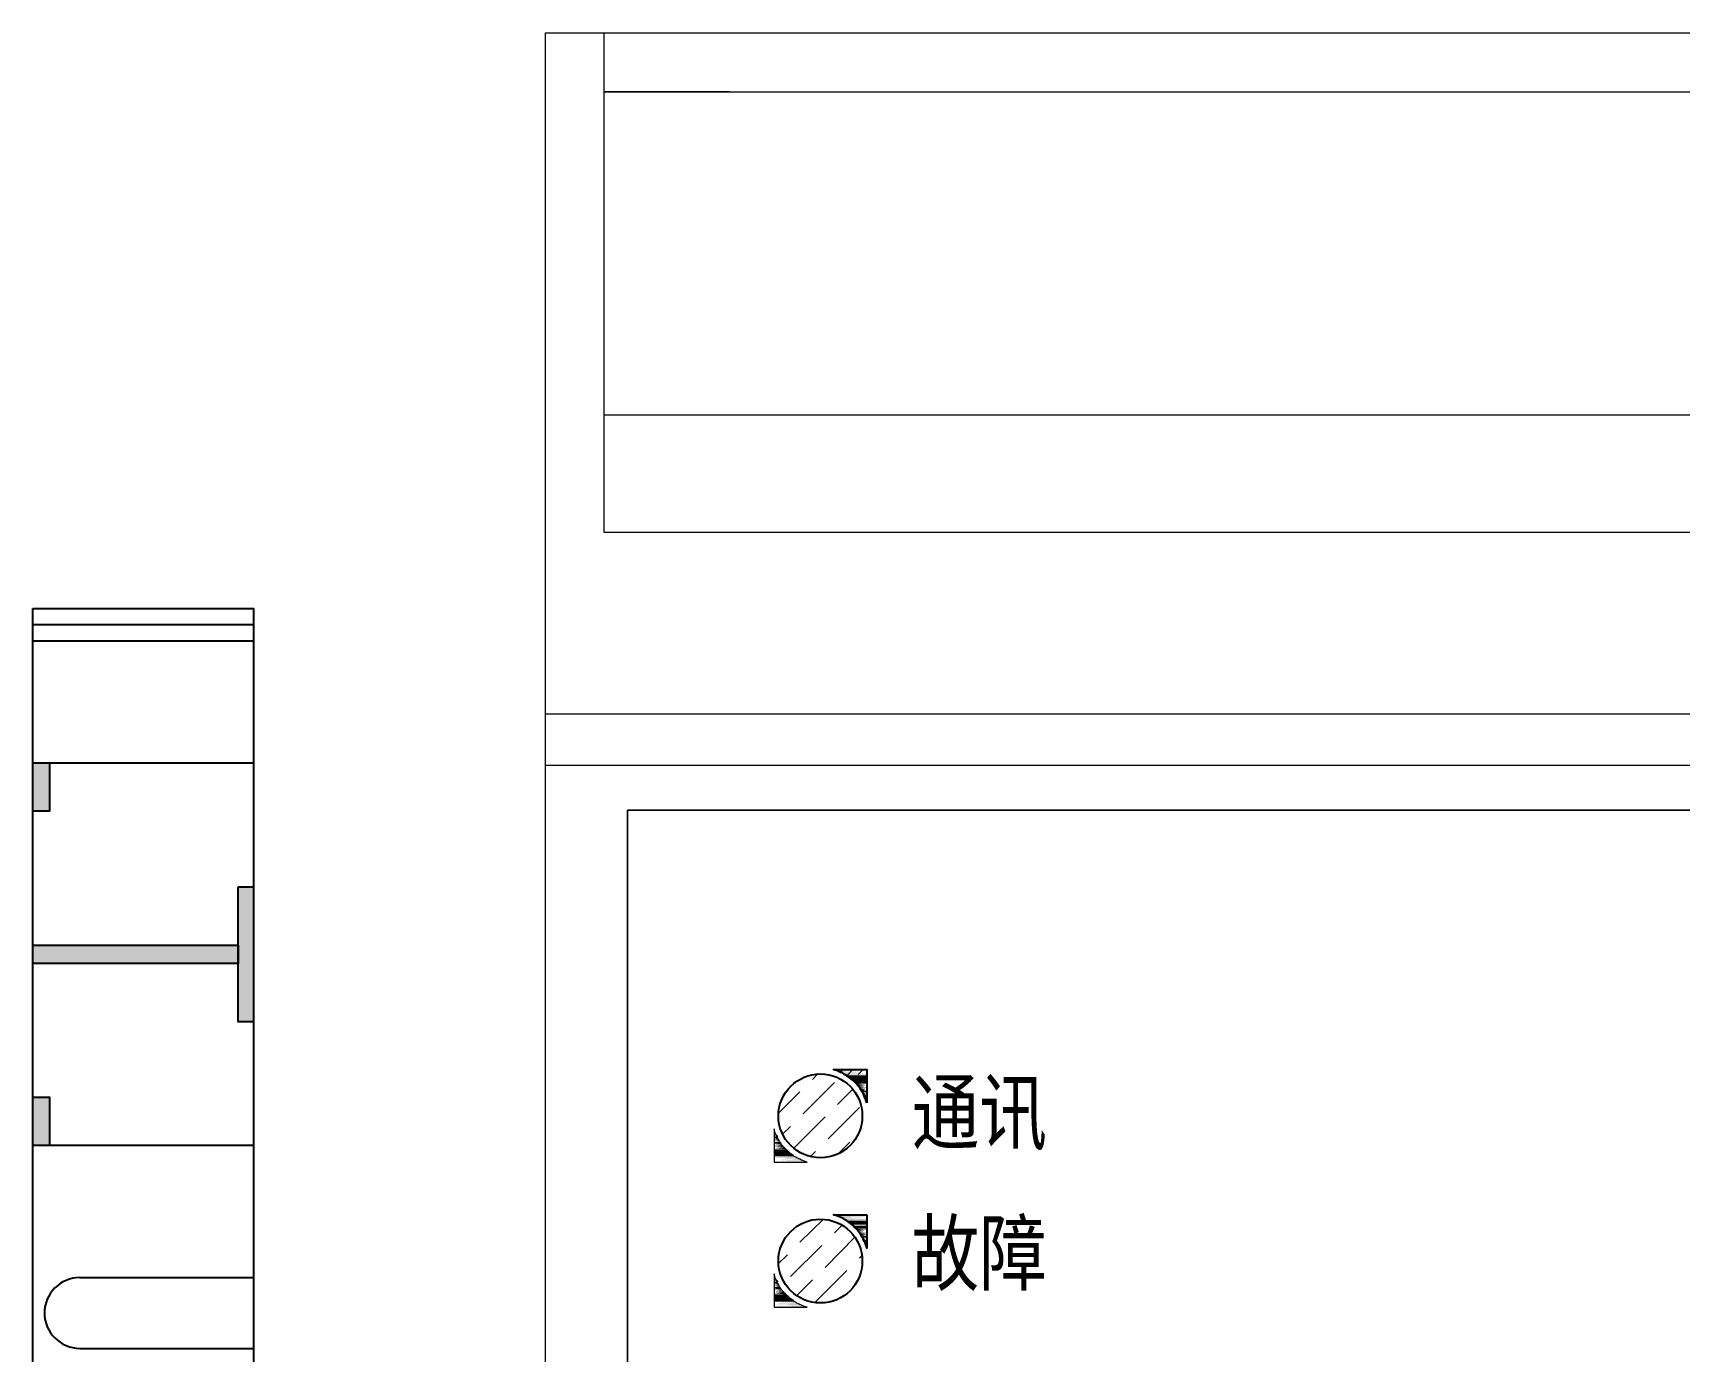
# Model space of a CAD drawing. Extents: x 416820 to 417520, y 334220 to 335520.
# Drawn here: x 417319.8 to 417379.6, y 334398.5 to 334446.4 of the extents above; entities that cross this region are included whole.
import ezdxf

# ---------------------------------------------------------------- set-up
doc = ezdxf.new("R2010")
doc.units = 0
doc.header["$MEASUREMENT"] = 0
doc.styles.add('-宋体', font='', dxfattribs={"width": 0.7})
doc.styles.get('-宋体').set_extended_font_data('NSimSun')

# ---------------------------------------------------------------- blocks, each defined once
blk = doc.blocks.new('Manufacturer光辉PartName电源监控Series宽度108ShellFrameLimitingCurrentRemarkPartTypeMinCurrent0MaxCurrent0PolesMinPower0MaxPower0LibType2DelFlgfalseUpdateDate')
at = {"lineweight": 0, "transparency": 33554687}
h = blk.add_hatch(color=0, dxfattribs=at)
h.dxf.hatch_style = 2
h.paths.add_polyline_path([(-43.554, 7.37), (-43.5, 7.352), (-42.346, 7.352)])
h = blk.add_hatch(color=0, dxfattribs=at)
h.dxf.hatch_style = 2
h.paths.add_polyline_path([(-43.5, 7.352), (-43.447, 7.334), (-42.346, 7.334)])
h = blk.add_hatch(color=0, dxfattribs=at)
h.dxf.hatch_style = 2
h.paths.add_polyline_path([(-43.447, 7.334), (-43.394, 7.317), (-42.346, 7.317)])
h = blk.add_hatch(color=0, dxfattribs=at)
h.dxf.hatch_style = 2
h.paths.add_polyline_path([(-43.394, 7.317), (-43.34, 7.29), (-42.346, 7.29)])
h = blk.add_hatch(color=0, dxfattribs=at)
h.dxf.hatch_style = 2
h.paths.add_polyline_path([(-43.34, 7.29), (-43.286, 7.263), (-42.346, 7.263)])
h = blk.add_hatch(color=0, dxfattribs=at)
h.dxf.hatch_style = 2
h.paths.add_polyline_path([(-43.286, 7.263), (-43.232, 7.244), (-42.346, 7.244)])
h = blk.add_hatch(color=0, dxfattribs=at)
h.dxf.hatch_style = 2
h.paths.add_polyline_path([(-43.232, 7.244), (-43.179, 7.218), (-42.346, 7.218)])
h = blk.add_hatch(color=0, dxfattribs=at)
h.dxf.hatch_style = 2
h.paths.add_polyline_path([(-43.179, 7.218), (-43.134, 7.182), (-42.346, 7.182)])
h = blk.add_hatch(color=0, dxfattribs=at)
h.dxf.hatch_style = 2
h.paths.add_polyline_path([(-43.179, 7.218), (-42.346, 7.218), (-42.346, 7.182)])
h = blk.add_hatch(color=0, dxfattribs=at)
h.dxf.hatch_style = 2
h.paths.add_polyline_path([(-43.134, 7.182), (-43.08, 7.156), (-42.346, 7.156)])
h = blk.add_hatch(color=0, dxfattribs=at)
h.dxf.hatch_style = 2
h.paths.add_polyline_path([(-43.08, 7.156), (-43.036, 7.119), (-42.346, 7.119)])
h = blk.add_hatch(color=0, dxfattribs=at)
h.dxf.hatch_style = 2
h.paths.add_polyline_path([(-43.08, 7.156), (-42.346, 7.156), (-42.346, 7.119)])
h = blk.add_hatch(color=0, dxfattribs=at)
h.dxf.hatch_style = 2
h.paths.add_polyline_path([(-43.036, 7.119), (-42.982, 7.084), (-42.346, 7.084)])
h = blk.add_hatch(color=0, dxfattribs=at)
h.dxf.hatch_style = 2
h.paths.add_polyline_path([(-43.036, 7.119), (-42.346, 7.119), (-42.346, 7.084)])
h = blk.add_hatch(color=0, dxfattribs=at)
h.dxf.hatch_style = 2
h.paths.add_polyline_path([(-42.982, 7.084), (-42.937, 7.048), (-42.346, 7.048)])
h = blk.add_hatch(color=0, dxfattribs=at)
h.dxf.hatch_style = 2
h.paths.add_polyline_path([(-42.982, 7.084), (-42.346, 7.084), (-42.346, 7.048)])
h = blk.add_hatch(color=0, dxfattribs=at)
h.dxf.hatch_style = 2
h.paths.add_polyline_path([(-42.937, 7.048), (-42.892, 7.013), (-42.346, 7.013)])
h = blk.add_hatch(color=0, dxfattribs=at)
h.dxf.hatch_style = 2
h.paths.add_polyline_path([(-42.937, 7.048), (-42.346, 7.048), (-42.346, 7.013)])
h = blk.add_hatch(color=0, dxfattribs=at)
h.dxf.hatch_style = 2
h.paths.add_polyline_path([(-42.892, 7.013), (-42.847, 6.977), (-42.346, 6.977)])
h = blk.add_hatch(color=0, dxfattribs=at)
h.dxf.hatch_style = 2
h.paths.add_polyline_path([(-42.892, 7.013), (-42.346, 7.013), (-42.346, 6.977)])
h = blk.add_hatch(color=0, dxfattribs=at)
h.dxf.hatch_style = 2
h.paths.add_polyline_path([(-42.847, 6.977), (-42.811, 6.941), (-42.346, 6.941)])
h = blk.add_hatch(color=0, dxfattribs=at)
h.dxf.hatch_style = 2
h.paths.add_polyline_path([(-42.847, 6.977), (-42.346, 6.977), (-42.346, 6.941)])
h = blk.add_hatch(color=0, dxfattribs=at)
h.dxf.hatch_style = 2
h.paths.add_polyline_path([(-42.811, 6.941), (-42.767, 6.896), (-42.346, 6.896)])
h = blk.add_hatch(color=0, dxfattribs=at)
h.dxf.hatch_style = 2
h.paths.add_polyline_path([(-42.811, 6.941), (-42.346, 6.941), (-42.346, 6.896)])
h = blk.add_hatch(color=0, dxfattribs=at)
h.dxf.hatch_style = 2
h.paths.add_polyline_path([(-42.767, 6.896), (-42.731, 6.861), (-42.346, 6.861)])
h = blk.add_hatch(color=0, dxfattribs=at)
h.dxf.hatch_style = 2
h.paths.add_polyline_path([(-42.767, 6.896), (-42.346, 6.896), (-42.346, 6.861)])
h = blk.add_hatch(color=0, dxfattribs=at)
h.dxf.hatch_style = 2
h.paths.add_polyline_path([(-42.731, 6.861), (-42.695, 6.816), (-42.346, 6.816)])
h = blk.add_hatch(color=0, dxfattribs=at)
h.dxf.hatch_style = 2
h.paths.add_polyline_path([(-42.695, 6.816), (-42.659, 6.771), (-42.346, 6.771)])
h = blk.add_hatch(color=0, dxfattribs=at)
h.dxf.hatch_style = 2
h.paths.add_polyline_path([(-42.659, 6.771), (-42.624, 6.727), (-42.346, 6.727)])
h = blk.add_hatch(color=0, dxfattribs=at)
h.dxf.hatch_style = 2
h.paths.add_polyline_path([(-42.624, 6.727), (-42.588, 6.683), (-42.346, 6.683)])
h = blk.add_hatch(color=0, dxfattribs=at)
h.dxf.hatch_style = 2
h.paths.add_polyline_path([(-42.588, 6.683), (-42.561, 6.637), (-42.346, 6.637)])
h = blk.add_hatch(color=0, dxfattribs=at)
h.dxf.hatch_style = 2
h.paths.add_polyline_path([(-42.561, 6.637), (-42.534, 6.593), (-42.346, 6.593)])
h = blk.add_hatch(color=0, dxfattribs=at)
h.dxf.hatch_style = 2
h.paths.add_polyline_path([(-42.534, 6.593), (-42.507, 6.539), (-42.346, 6.539)])
h = blk.add_hatch(color=0, dxfattribs=at)
h.dxf.hatch_style = 2
h.paths.add_polyline_path([(-42.534, 6.593), (-42.346, 6.593), (-42.346, 6.539)])
h = blk.add_hatch(color=0, dxfattribs=at)
h.dxf.hatch_style = 2
h.paths.add_polyline_path([(-42.507, 6.539), (-42.481, 6.495), (-42.346, 6.495)])
h = blk.add_hatch(color=0, dxfattribs=at)
h.dxf.hatch_style = 2
h.paths.add_polyline_path([(-42.481, 6.495), (-42.454, 6.45), (-42.346, 6.45)])
h = blk.add_hatch(color=0, dxfattribs=at)
h.dxf.hatch_style = 2
h.paths.add_polyline_path([(-42.454, 6.45), (-42.435, 6.396), (-42.346, 6.396)])
h = blk.add_hatch(color=0, dxfattribs=at)
h.dxf.hatch_style = 2
h.paths.add_polyline_path([(-42.454, 6.45), (-42.346, 6.45), (-42.346, 6.396)])
h = blk.add_hatch(color=0, dxfattribs=at)
h.dxf.hatch_style = 2
h.paths.add_polyline_path([(-42.435, 6.396), (-42.408, 6.352), (-42.346, 6.352)])
h = blk.add_hatch(color=0, dxfattribs=at)
h.dxf.hatch_style = 2
h.paths.add_polyline_path([(-45.711, 5.075), (-45.711, 5.021), (-45.64, 5.021)])
h = blk.add_hatch(color=0, dxfattribs=at)
h.dxf.hatch_style = 2
h.paths.add_polyline_path([(-45.711, 4.931), (-45.711, 4.878), (-45.578, 4.878)])
h = blk.add_hatch(color=0, dxfattribs=at)
h.dxf.hatch_style = 2
h.paths.add_polyline_path([(-45.711, 4.931), (-45.605, 4.931), (-45.578, 4.878)])
h = blk.add_hatch(color=0, dxfattribs=at)
h.dxf.hatch_style = 2
h.paths.add_polyline_path([(-45.711, 4.878), (-45.578, 4.878), (-45.551, 4.833)])
h = blk.add_hatch(color=0, dxfattribs=at)
h.dxf.hatch_style = 2
h.paths.add_polyline_path([(-45.711, 4.833), (-45.551, 4.833), (-45.524, 4.788)])
h = blk.add_hatch(color=0, dxfattribs=at)
h.dxf.hatch_style = 2
h.paths.add_polyline_path([(-45.711, 4.788), (-45.524, 4.788), (-45.497, 4.744)])
h = blk.add_hatch(color=0, dxfattribs=at)
h.dxf.hatch_style = 2
h.paths.add_polyline_path([(-45.711, 4.744), (-45.711, 4.69), (-45.461, 4.69)])
h = blk.add_hatch(color=0, dxfattribs=at)
h.dxf.hatch_style = 2
h.paths.add_polyline_path([(-45.711, 4.744), (-45.497, 4.744), (-45.461, 4.69)])
h = blk.add_hatch(color=0, dxfattribs=at)
h.dxf.hatch_style = 2
h.paths.add_polyline_path([(-45.711, 4.69), (-45.461, 4.69), (-45.434, 4.646)])
h = blk.add_hatch(color=0, dxfattribs=at)
h.dxf.hatch_style = 2
h.paths.add_polyline_path([(-45.711, 4.646), (-45.434, 4.646), (-45.399, 4.601)])
h = blk.add_hatch(color=0, dxfattribs=at)
h.dxf.hatch_style = 2
h.paths.add_polyline_path([(-45.711, 4.601), (-45.399, 4.601), (-45.362, 4.565)])
h = blk.add_hatch(color=0, dxfattribs=at)
h.dxf.hatch_style = 2
h.paths.add_polyline_path([(-45.711, 4.565), (-45.362, 4.565), (-45.326, 4.521)])
h = blk.add_hatch(color=0, dxfattribs=at)
h.dxf.hatch_style = 2
h.paths.add_polyline_path([(-45.711, 4.521), (-45.326, 4.521), (-45.291, 4.476)])
h = blk.add_hatch(color=0, dxfattribs=at)
h.dxf.hatch_style = 2
h.paths.add_polyline_path([(-45.711, 4.476), (-45.711, 4.44), (-45.247, 4.44)])
h = blk.add_hatch(color=0, dxfattribs=at)
h.dxf.hatch_style = 2
h.paths.add_polyline_path([(-45.711, 4.476), (-45.291, 4.476), (-45.247, 4.44)])
h = blk.add_hatch(color=0, dxfattribs=at)
h.dxf.hatch_style = 2
h.paths.add_polyline_path([(-45.711, 4.44), (-45.711, 4.396), (-45.201, 4.396)])
h = blk.add_hatch(color=0, dxfattribs=at)
h.dxf.hatch_style = 2
h.paths.add_polyline_path([(-45.711, 4.44), (-45.247, 4.44), (-45.201, 4.396)])
h = blk.add_hatch(color=0, dxfattribs=at)
h.dxf.hatch_style = 2
h.paths.add_polyline_path([(-45.711, 4.396), (-45.711, 4.36), (-45.166, 4.36)])
h = blk.add_hatch(color=0, dxfattribs=at)
h.dxf.hatch_style = 2
h.paths.add_polyline_path([(-45.711, 4.396), (-45.201, 4.396), (-45.166, 4.36)])
h = blk.add_hatch(color=0, dxfattribs=at)
h.dxf.hatch_style = 2
h.paths.add_polyline_path([(-45.711, 4.36), (-45.711, 4.324), (-45.121, 4.324)])
h = blk.add_hatch(color=0, dxfattribs=at)
h.dxf.hatch_style = 2
h.paths.add_polyline_path([(-45.711, 4.36), (-45.166, 4.36), (-45.121, 4.324)])
h = blk.add_hatch(color=0, dxfattribs=at)
h.dxf.hatch_style = 2
h.paths.add_polyline_path([(-45.711, 4.324), (-45.711, 4.289), (-45.067, 4.289)])
h = blk.add_hatch(color=0, dxfattribs=at)
h.dxf.hatch_style = 2
h.paths.add_polyline_path([(-45.711, 4.324), (-45.121, 4.324), (-45.067, 4.289)])
h = blk.add_hatch(color=0, dxfattribs=at)
h.dxf.hatch_style = 2
h.paths.add_polyline_path([(-45.711, 4.289), (-45.711, 4.252), (-45.022, 4.252)])
h = blk.add_hatch(color=0, dxfattribs=at)
h.dxf.hatch_style = 2
h.paths.add_polyline_path([(-45.711, 4.289), (-45.067, 4.289), (-45.022, 4.252)])
h = blk.add_hatch(color=0, dxfattribs=at)
h.dxf.hatch_style = 2
h.paths.add_polyline_path([(-45.711, 4.252), (-45.711, 4.217), (-44.977, 4.217)])
h = blk.add_hatch(color=0, dxfattribs=at)
h.dxf.hatch_style = 2
h.paths.add_polyline_path([(-45.711, 4.252), (-45.022, 4.252), (-44.977, 4.217)])
h = blk.add_hatch(color=0, dxfattribs=at)
h.dxf.hatch_style = 2
h.paths.add_polyline_path([(-45.711, 4.217), (-44.977, 4.217), (-44.924, 4.19)])
h = blk.add_hatch(color=0, dxfattribs=at)
h.dxf.hatch_style = 2
h.paths.add_polyline_path([(-45.711, 4.19), (-44.924, 4.19), (-44.879, 4.164)])
h = blk.add_hatch(color=0, dxfattribs=at)
h.dxf.hatch_style = 2
h.paths.add_polyline_path([(-45.711, 4.164), (-44.879, 4.164), (-44.825, 4.137)])
h = blk.add_hatch(color=0, dxfattribs=at)
h.dxf.hatch_style = 2
h.paths.add_polyline_path([(-45.711, 4.137), (-44.825, 4.137), (-44.771, 4.11)])
h = blk.add_hatch(color=0, dxfattribs=at)
h.dxf.hatch_style = 2
h.paths.add_polyline_path([(-45.711, 4.11), (-44.771, 4.11), (-44.718, 4.083)])
h = blk.add_hatch(color=0, dxfattribs=at)
h.dxf.hatch_style = 2
h.paths.add_polyline_path([(-45.711, 4.083), (-44.718, 4.083), (-44.665, 4.066)])
h = blk.add_hatch(color=0, dxfattribs=at)
h.dxf.hatch_style = 2
h.paths.add_polyline_path([(-45.711, 4.066), (-44.665, 4.066), (-44.611, 4.039)])
h = blk.add_hatch(color=0, dxfattribs=at)
h.dxf.hatch_style = 2
h.paths.add_polyline_path([(-45.711, 4.039), (-44.611, 4.039), (-44.557, 4.02)])
h = blk.add_hatch(color=0, dxfattribs=at)
h.dxf.hatch_style = 2
h.paths.add_polyline_path([(-45.711, 4.02), (-44.557, 4.02), (-44.503, 4.003)])
h = blk.add_hatch(color=0, dxfattribs=at)
h.dxf.hatch_style = 2
h.paths.add_polyline_path([(-43.554, 2.1), (-43.5, 2.083), (-42.346, 2.083)])
h = blk.add_hatch(color=0, dxfattribs=at)
h.dxf.hatch_style = 2
h.paths.add_polyline_path([(-43.5, 2.083), (-43.447, 2.064), (-42.346, 2.064)])
h = blk.add_hatch(color=0, dxfattribs=at)
h.dxf.hatch_style = 2
h.paths.add_polyline_path([(-43.447, 2.064), (-43.394, 2.046), (-42.346, 2.046)])
h = blk.add_hatch(color=0, dxfattribs=at)
h.dxf.hatch_style = 2
h.paths.add_polyline_path([(-43.394, 2.046), (-43.34, 2.02), (-42.346, 2.02)])
h = blk.add_hatch(color=0, dxfattribs=at)
h.dxf.hatch_style = 2
h.paths.add_polyline_path([(-43.34, 2.02), (-43.286, 1.993), (-42.346, 1.993)])
h = blk.add_hatch(color=0, dxfattribs=at)
h.dxf.hatch_style = 2
h.paths.add_polyline_path([(-43.286, 1.993), (-43.232, 1.975), (-42.346, 1.975)])
h = blk.add_hatch(color=0, dxfattribs=at)
h.dxf.hatch_style = 2
h.paths.add_polyline_path([(-43.232, 1.975), (-43.179, 1.948), (-42.346, 1.948)])
h = blk.add_hatch(color=0, dxfattribs=at)
h.dxf.hatch_style = 2
h.paths.add_polyline_path([(-43.179, 1.948), (-43.134, 1.912), (-42.346, 1.912)])
h = blk.add_hatch(color=0, dxfattribs=at)
h.dxf.hatch_style = 2
h.paths.add_polyline_path([(-43.179, 1.948), (-42.346, 1.948), (-42.346, 1.912)])
h = blk.add_hatch(color=0, dxfattribs=at)
h.dxf.hatch_style = 2
h.paths.add_polyline_path([(-43.134, 1.912), (-43.08, 1.885), (-42.346, 1.885)])
h = blk.add_hatch(color=0, dxfattribs=at)
h.dxf.hatch_style = 2
h.paths.add_polyline_path([(-43.08, 1.885), (-43.036, 1.85), (-42.346, 1.85)])
h = blk.add_hatch(color=0, dxfattribs=at)
h.dxf.hatch_style = 2
h.paths.add_polyline_path([(-43.08, 1.885), (-42.346, 1.885), (-42.346, 1.85)])
h = blk.add_hatch(color=0, dxfattribs=at)
h.dxf.hatch_style = 2
h.paths.add_polyline_path([(-43.036, 1.85), (-42.982, 1.814), (-42.346, 1.814)])
h = blk.add_hatch(color=0, dxfattribs=at)
h.dxf.hatch_style = 2
h.paths.add_polyline_path([(-43.036, 1.85), (-42.346, 1.85), (-42.346, 1.814)])
h = blk.add_hatch(color=0, dxfattribs=at)
h.dxf.hatch_style = 2
h.paths.add_polyline_path([(-42.982, 1.814), (-42.937, 1.779), (-42.346, 1.779)])
h = blk.add_hatch(color=0, dxfattribs=at)
h.dxf.hatch_style = 2
h.paths.add_polyline_path([(-42.982, 1.814), (-42.346, 1.814), (-42.346, 1.779)])
h = blk.add_hatch(color=0, dxfattribs=at)
h.dxf.hatch_style = 2
h.paths.add_polyline_path([(-42.937, 1.779), (-42.892, 1.743), (-42.346, 1.743)])
h = blk.add_hatch(color=0, dxfattribs=at)
h.dxf.hatch_style = 2
h.paths.add_polyline_path([(-42.937, 1.779), (-42.346, 1.779), (-42.346, 1.743)])
h = blk.add_hatch(color=0, dxfattribs=at)
h.dxf.hatch_style = 2
h.paths.add_polyline_path([(-42.847, 1.707), (-42.811, 1.672), (-42.346, 1.672)])
h = blk.add_hatch(color=0, dxfattribs=at)
h.dxf.hatch_style = 2
h.paths.add_polyline_path([(-42.847, 1.707), (-42.346, 1.707), (-42.346, 1.672)])
h = blk.add_hatch(color=0, dxfattribs=at)
h.dxf.hatch_style = 2
h.paths.add_polyline_path([(-42.811, 1.672), (-42.767, 1.627), (-42.346, 1.627)])
h = blk.add_hatch(color=0, dxfattribs=at)
h.dxf.hatch_style = 2
h.paths.add_polyline_path([(-42.811, 1.672), (-42.346, 1.672), (-42.346, 1.627)])
h = blk.add_hatch(color=0, dxfattribs=at)
h.dxf.hatch_style = 2
h.paths.add_polyline_path([(-42.767, 1.627), (-42.731, 1.591), (-42.346, 1.591)])
h = blk.add_hatch(color=0, dxfattribs=at)
h.dxf.hatch_style = 2
h.paths.add_polyline_path([(-42.767, 1.627), (-42.346, 1.627), (-42.346, 1.591)])
h = blk.add_hatch(color=0, dxfattribs=at)
h.dxf.hatch_style = 2
h.paths.add_polyline_path([(-42.731, 1.591), (-42.695, 1.547), (-42.346, 1.547)])
h = blk.add_hatch(color=0, dxfattribs=at)
h.dxf.hatch_style = 2
h.paths.add_polyline_path([(-42.695, 1.547), (-42.659, 1.502), (-42.346, 1.502)])
h = blk.add_hatch(color=0, dxfattribs=at)
h.dxf.hatch_style = 2
h.paths.add_polyline_path([(-42.659, 1.502), (-42.624, 1.457), (-42.346, 1.457)])
h = blk.add_hatch(color=0, dxfattribs=at)
h.dxf.hatch_style = 2
h.paths.add_polyline_path([(-42.624, 1.457), (-42.588, 1.412), (-42.346, 1.412)])
h = blk.add_hatch(color=0, dxfattribs=at)
h.dxf.hatch_style = 2
h.paths.add_polyline_path([(-42.588, 1.412), (-42.561, 1.368), (-42.346, 1.368)])
h = blk.add_hatch(color=0, dxfattribs=at)
h.dxf.hatch_style = 2
h.paths.add_polyline_path([(-42.561, 1.368), (-42.534, 1.323), (-42.346, 1.323)])
h = blk.add_hatch(color=0, dxfattribs=at)
h.dxf.hatch_style = 2
h.paths.add_polyline_path([(-42.534, 1.323), (-42.507, 1.27), (-42.346, 1.27)])
h = blk.add_hatch(color=0, dxfattribs=at)
h.dxf.hatch_style = 2
h.paths.add_polyline_path([(-42.534, 1.323), (-42.346, 1.323), (-42.346, 1.27)])
h = blk.add_hatch(color=0, dxfattribs=at)
h.dxf.hatch_style = 2
h.paths.add_polyline_path([(-42.507, 1.27), (-42.481, 1.224), (-42.346, 1.224)])
h = blk.add_hatch(color=0, dxfattribs=at)
h.dxf.hatch_style = 2
h.paths.add_polyline_path([(-42.481, 1.224), (-42.454, 1.18), (-42.346, 1.18)])
h = blk.add_hatch(color=0, dxfattribs=at)
h.dxf.hatch_style = 2
h.paths.add_polyline_path([(-42.454, 1.18), (-42.435, 1.126), (-42.346, 1.126)])
h = blk.add_hatch(color=0, dxfattribs=at)
h.dxf.hatch_style = 2
h.paths.add_polyline_path([(-42.454, 1.18), (-42.346, 1.18), (-42.346, 1.126)])
h = blk.add_hatch(color=0, dxfattribs=at)
h.dxf.hatch_style = 2
h.paths.add_polyline_path([(-42.435, 1.126), (-42.408, 1.082), (-42.346, 1.082)])
h = blk.add_hatch(color=0, dxfattribs=at)
h.dxf.hatch_style = 2
h.paths.add_polyline_path([(-45.711, -0.196), (-45.711, -0.249), (-45.64, -0.249)])
h = blk.add_hatch(color=0, dxfattribs=at)
h.dxf.hatch_style = 2
h.paths.add_polyline_path([(-45.711, -0.338), (-45.711, -0.392), (-45.578, -0.392)])
h = blk.add_hatch(color=0, dxfattribs=at)
h.dxf.hatch_style = 2
h.paths.add_polyline_path([(-45.711, -0.338), (-45.605, -0.338), (-45.578, -0.392)])
h = blk.add_hatch(color=0, dxfattribs=at)
h.dxf.hatch_style = 2
h.paths.add_polyline_path([(-45.711, -0.392), (-45.578, -0.392), (-45.551, -0.436)])
h = blk.add_hatch(color=0, dxfattribs=at)
h.dxf.hatch_style = 2
h.paths.add_polyline_path([(-45.711, -0.436), (-45.551, -0.436), (-45.524, -0.481)])
h = blk.add_hatch(color=0, dxfattribs=at)
h.dxf.hatch_style = 2
h.paths.add_polyline_path([(-45.711, -0.481), (-45.524, -0.481), (-45.497, -0.526)])
h = blk.add_hatch(color=0, dxfattribs=at)
h.dxf.hatch_style = 2
h.paths.add_polyline_path([(-45.711, -0.526), (-45.711, -0.58), (-45.461, -0.58)])
h = blk.add_hatch(color=0, dxfattribs=at)
h.dxf.hatch_style = 2
h.paths.add_polyline_path([(-45.711, -0.526), (-45.497, -0.526), (-45.461, -0.58)])
h = blk.add_hatch(color=0, dxfattribs=at)
h.dxf.hatch_style = 2
h.paths.add_polyline_path([(-45.711, -0.58), (-45.461, -0.58), (-45.434, -0.624)])
h = blk.add_hatch(color=0, dxfattribs=at)
h.dxf.hatch_style = 2
h.paths.add_polyline_path([(-45.711, -0.624), (-45.434, -0.624), (-45.399, -0.669)])
h = blk.add_hatch(color=0, dxfattribs=at)
h.dxf.hatch_style = 2
h.paths.add_polyline_path([(-45.711, -0.669), (-45.399, -0.669), (-45.362, -0.705)])
h = blk.add_hatch(color=0, dxfattribs=at)
h.dxf.hatch_style = 2
h.paths.add_polyline_path([(-45.711, -0.705), (-45.362, -0.705), (-45.326, -0.749)])
h = blk.add_hatch(color=0, dxfattribs=at)
h.dxf.hatch_style = 2
h.paths.add_polyline_path([(-45.711, -0.749), (-45.326, -0.749), (-45.291, -0.794)])
h = blk.add_hatch(color=0, dxfattribs=at)
h.dxf.hatch_style = 2
h.paths.add_polyline_path([(-45.711, -0.794), (-45.711, -0.83), (-45.247, -0.83)])
h = blk.add_hatch(color=0, dxfattribs=at)
h.dxf.hatch_style = 2
h.paths.add_polyline_path([(-45.711, -0.794), (-45.291, -0.794), (-45.247, -0.83)])
h = blk.add_hatch(color=0, dxfattribs=at)
h.dxf.hatch_style = 2
h.paths.add_polyline_path([(-45.711, -0.83), (-45.711, -0.874), (-45.201, -0.874)])
h = blk.add_hatch(color=0, dxfattribs=at)
h.dxf.hatch_style = 2
h.paths.add_polyline_path([(-45.711, -0.83), (-45.247, -0.83), (-45.201, -0.874)])
h = blk.add_hatch(color=0, dxfattribs=at)
h.dxf.hatch_style = 2
h.paths.add_polyline_path([(-45.711, -0.874), (-45.711, -0.91), (-45.166, -0.91)])
h = blk.add_hatch(color=0, dxfattribs=at)
h.dxf.hatch_style = 2
h.paths.add_polyline_path([(-45.711, -0.874), (-45.201, -0.874), (-45.166, -0.91)])
h = blk.add_hatch(color=0, dxfattribs=at)
h.dxf.hatch_style = 2
h.paths.add_polyline_path([(-45.711, -0.91), (-45.711, -0.946), (-45.121, -0.946)])
h = blk.add_hatch(color=0, dxfattribs=at)
h.dxf.hatch_style = 2
h.paths.add_polyline_path([(-45.711, -0.91), (-45.166, -0.91), (-45.121, -0.946)])
h = blk.add_hatch(color=0, dxfattribs=at)
h.dxf.hatch_style = 2
h.paths.add_polyline_path([(-45.711, -0.946), (-45.711, -0.982), (-45.067, -0.982)])
h = blk.add_hatch(color=0, dxfattribs=at)
h.dxf.hatch_style = 2
h.paths.add_polyline_path([(-45.711, -0.946), (-45.121, -0.946), (-45.067, -0.982)])
h = blk.add_hatch(color=0, dxfattribs=at)
h.dxf.hatch_style = 2
h.paths.add_polyline_path([(-45.711, -0.982), (-45.711, -1.017), (-45.022, -1.017)])
h = blk.add_hatch(color=0, dxfattribs=at)
h.dxf.hatch_style = 2
h.paths.add_polyline_path([(-45.711, -0.982), (-45.067, -0.982), (-45.022, -1.017)])
h = blk.add_hatch(color=0, dxfattribs=at)
h.dxf.hatch_style = 2
h.paths.add_polyline_path([(-45.711, -1.017), (-45.711, -1.053), (-44.977, -1.053)])
h = blk.add_hatch(color=0, dxfattribs=at)
h.dxf.hatch_style = 2
h.paths.add_polyline_path([(-45.711, -1.017), (-45.022, -1.017), (-44.977, -1.053)])
h = blk.add_hatch(color=0, dxfattribs=at)
h.dxf.hatch_style = 2
h.paths.add_polyline_path([(-45.711, -1.053), (-44.977, -1.053), (-44.924, -1.08)])
h = blk.add_hatch(color=0, dxfattribs=at)
h.dxf.hatch_style = 2
h.paths.add_polyline_path([(-45.711, -1.08), (-44.924, -1.08), (-44.879, -1.107)])
h = blk.add_hatch(color=0, dxfattribs=at)
h.dxf.hatch_style = 2
h.paths.add_polyline_path([(-45.711, -1.107), (-44.879, -1.107), (-44.825, -1.133)])
h = blk.add_hatch(color=0, dxfattribs=at)
h.dxf.hatch_style = 2
h.paths.add_polyline_path([(-45.711, -1.133), (-44.825, -1.133), (-44.771, -1.16)])
h = blk.add_hatch(color=0, dxfattribs=at)
h.dxf.hatch_style = 2
h.paths.add_polyline_path([(-45.711, -1.16), (-44.771, -1.16), (-44.718, -1.187)])
h = blk.add_hatch(color=0, dxfattribs=at)
h.dxf.hatch_style = 2
h.paths.add_polyline_path([(-45.711, -1.187), (-44.718, -1.187), (-44.665, -1.205)])
h = blk.add_hatch(color=0, dxfattribs=at)
h.dxf.hatch_style = 2
h.paths.add_polyline_path([(-45.711, -1.205), (-44.665, -1.205), (-44.611, -1.232)])
h = blk.add_hatch(color=0, dxfattribs=at)
h.dxf.hatch_style = 2
h.paths.add_polyline_path([(-45.711, -1.232), (-44.611, -1.232), (-44.557, -1.249)])
h = blk.add_hatch(color=0, dxfattribs=at)
h.dxf.hatch_style = 2
h.paths.add_polyline_path([(-45.711, -1.249), (-44.557, -1.249), (-44.503, -1.258)])
at = {"color": 0, "lineweight": 0, "transparency": 33554687}
blk.add_line((-54, 20.276), (54, 20.276), dxfattribs=at)
for points in [[(-54, 45), (54, 45), (54, -45), (-54, -45)], [(-51.87, 45), (51.924, 45), (51.924, 26.859), (-51.87, 26.859)], [(-51.87, 42.856), (51.924, 42.856), (51.924, 31.119), (-51.87, 31.119)], [(-54, 18.419), (54, 18.419), (54, -25.526), (-54, -25.526)], [(-51.028, 16.784), (50.68, 16.784), (50.68, -22.025), (-51.028, -22.025)]]:
    blk.add_lwpolyline(points, close=True, dxfattribs=at)
for points in [[(-51.87, 29.092), (-51.87, 45)], [(-47.323, 42.856), (-51.87, 42.856)], [(50.68, 16.784), (-51.028, 16.784)], [(34.021, 16.784), (-51.028, 16.784)], [(-51.028, 16.784), (-51.028, -22.025)], [(-44.315, 7.013), (-44.128, 7.2)], [(-43.554, 7.37), (-43.5, 7.352), (-43.447, 7.334), (-43.394, 7.317), (-43.34, 7.29), (-43.286, 7.263), (-43.232, 7.244), (-43.179, 7.218), (-43.134, 7.182), (-43.08, 7.156), (-43.036, 7.119), (-42.982, 7.084), (-42.937, 7.048), (-42.892, 7.013), (-42.847, 6.977), (-42.811, 6.941), (-42.767, 6.896), (-42.731, 6.861), (-42.695, 6.816), (-42.659, 6.771), (-42.624, 6.727), (-42.588, 6.683), (-42.561, 6.637), (-42.534, 6.593), (-42.507, 6.539), (-42.481, 6.495), (-42.454, 6.45), (-42.435, 6.396), (-42.408, 6.352), (-42.391, 6.307), (-42.373, 6.253), (-42.355, 6.209), (-42.346, 6.155)], [(-42.346, 7.37), (-43.554, 7.37)], [(-43.304, 7.271), (-43.215, 7.37)], [(-43.071, 7.146), (-42.847, 7.37)], [(-42.659, 7.192), (-42.481, 7.37)], [(-42.346, 6.155), (-42.346, 7.37)], [(-44.656, 5.762), (-43.519, 6.896)], [(-43.402, 6.101), (-42.857, 6.656)], [(-42.686, 6.798), (-42.346, 7.138)], [(-42.534, 6.593), (-42.481, 6.646)], [(-45.551, 5.789), (-44.771, 6.557)], [(-43.751, 4.851), (-42.606, 5.985)], [(-42.408, 6.343), (-42.346, 6.414)], [(-44.996, 4.512), (-43.859, 5.646)], [(-44.503, 4.003), (-44.557, 4.02), (-44.611, 4.039), (-44.665, 4.066), (-44.718, 4.083), (-44.771, 4.11), (-44.825, 4.137), (-44.879, 4.164), (-44.924, 4.19), (-44.977, 4.217), (-45.022, 4.252), (-45.067, 4.289), (-45.121, 4.324), (-45.166, 4.36), (-45.201, 4.396), (-45.247, 4.44), (-45.291, 4.476), (-45.326, 4.521), (-45.362, 4.565), (-45.399, 4.601), (-45.434, 4.646), (-45.461, 4.69), (-45.497, 4.744), (-45.524, 4.788), (-45.551, 4.833), (-45.578, 4.878), (-45.605, 4.931), (-45.622, 4.976), (-45.64, 5.021), (-45.667, 5.075), (-45.684, 5.119), (-45.694, 5.163), (-45.711, 5.217)], [(-45.711, 5.217), (-45.711, 4.003)], [(-45.399, 5.021), (-45.112, 5.307)], [(-44.386, 4.208), (-44.208, 4.396)], [(-43.375, 4.315), (-42.955, 4.735)], [(-45.711, 4.003), (-44.503, 4.003)], [(-44.771, 1.099), (-43.93, 1.931)], [(-43.554, 2.1), (-43.5, 2.083), (-43.447, 2.064), (-43.394, 2.046), (-43.34, 2.02), (-43.286, 1.993), (-43.232, 1.975), (-43.179, 1.948), (-43.134, 1.912), (-43.08, 1.885), (-43.036, 1.85), (-42.982, 1.814), (-42.937, 1.779), (-42.892, 1.743), (-42.847, 1.707), (-42.811, 1.672), (-42.767, 1.627), (-42.731, 1.591), (-42.695, 1.547), (-42.659, 1.502), (-42.624, 1.457), (-42.588, 1.412), (-42.561, 1.368), (-42.534, 1.323), (-42.507, 1.27), (-42.481, 1.224), (-42.454, 1.18), (-42.435, 1.126), (-42.408, 1.082), (-42.391, 1.037), (-42.373, 0.984), (-42.355, 0.939), (-42.346, 0.886)], [(-42.346, 2.1), (-43.554, 2.1)], [(-42.346, 0.886), (-42.346, 2.1)], [(-43.859, 0.188), (-42.776, 1.278)], [(-43.519, 1.439), (-43.242, 1.716)], [(-45.551, 0.323), (-45.228, 0.644)], [(-45.112, -0.15), (-43.975, 0.984)], [(-42.606, 0.528), (-42.516, 0.617)], [(-44.208, -1.062), (-43.063, 0.073)], [(-44.503, -1.258), (-44.557, -1.249), (-44.611, -1.232), (-44.665, -1.205), (-44.718, -1.187), (-44.771, -1.16), (-44.825, -1.133), (-44.879, -1.107), (-44.924, -1.08), (-44.977, -1.053), (-45.022, -1.017), (-45.067, -0.982), (-45.121, -0.946), (-45.166, -0.91), (-45.201, -0.874), (-45.247, -0.83), (-45.291, -0.794), (-45.326, -0.749), (-45.362, -0.705), (-45.399, -0.669), (-45.434, -0.624), (-45.461, -0.58), (-45.497, -0.526), (-45.524, -0.481), (-45.551, -0.436), (-45.578, -0.392), (-45.605, -0.338), (-45.622, -0.294), (-45.64, -0.249), (-45.667, -0.196), (-45.684, -0.15), (-45.694, -0.106), (-45.711, -0.052)], [(-45.711, -0.052), (-45.711, -1.258)], [(-44.888, -0.838), (-44.315, -0.267)], [(-45.711, -1.258), (-44.503, -1.258)]]:
    blk.add_lwpolyline(points, dxfattribs=at)
at = {"color": 0, "transparency": 33554687}
for points in [[(-45.551, 5.686, -1), (-42.507, 5.686, -1)], [(-45.551, 5.686, -1), (-42.507, 5.686, -1)], [(-42.507, 0.416, -1), (-45.551, 0.416, -1)], [(-42.507, 0.416, -1), (-45.551, 0.416, -1)]]:
    blk.add_lwpolyline(points, format="xyb", close=True, dxfattribs=at)
for points in [[(-42.346, 6.155), (-42.353, 6.195), (-42.391, 6.307), (-42.406, 6.346), (-42.415, 6.336), (-42.454, 6.45), (-42.481, 6.495), (-42.538, 6.589), (-42.535, 6.593), (-42.561, 6.637), (-42.591, 6.686), (-42.624, 6.727), (-42.683, 6.801), (-42.683, 6.801), (-42.695, 6.816), (-42.723, 6.851), (-42.811, 6.941), (-42.843, 6.973), (-42.937, 7.048), (-42.982, 7.084), (-43.073, 7.144), (-43.07, 7.148), (-43.08, 7.156), (-43.134, 7.182), (-43.179, 7.218), (-43.232, 7.244), (-43.306, 7.27), (-43.304, 7.272), (-43.34, 7.29), (-43.394, 7.317), (-43.447, 7.334), (-43.554, 7.37), (-42.346, 7.37)], [(-42.588, 6.683), (-42.591, 6.686), (-42.561, 6.637)], [(-45.605, 4.931), (-45.602, 4.926), (-45.622, 4.976)], [(-45.602, 4.926), (-45.605, 4.931), (-45.622, 4.976)], [(-45.166, 4.36), (-45.162, 4.357), (-45.201, 4.396)], [(-42.346, 2.1), (-42.346, 0.886), (-42.354, 0.928), (-42.391, 1.037), (-42.408, 1.082), (-42.435, 1.126), (-42.481, 1.224), (-42.507, 1.27), (-42.561, 1.368), (-42.588, 1.412), (-42.624, 1.457), (-42.659, 1.502), (-42.723, 1.582), (-42.811, 1.672), (-42.843, 1.703), (-42.937, 1.779), (-42.982, 1.814), (-43.036, 1.85), (-43.08, 1.885), (-43.134, 1.912), (-43.179, 1.948), (-43.232, 1.975), (-43.286, 1.993), (-43.34, 2.02), (-43.391, 2.045), (-43.5, 2.083), (-43.554, 2.1)], [(-42.346, 2.1), (-42.346, 0.886), (-42.354, 0.928), (-42.391, 1.037), (-42.408, 1.082), (-42.435, 1.126), (-42.481, 1.224), (-42.507, 1.27), (-42.561, 1.368), (-42.588, 1.412), (-42.624, 1.457), (-42.659, 1.502), (-42.723, 1.582), (-42.811, 1.672), (-42.843, 1.703), (-42.937, 1.779), (-42.982, 1.814), (-43.036, 1.85), (-43.08, 1.885), (-43.134, 1.912), (-43.179, 1.948), (-43.232, 1.975), (-43.286, 1.993), (-43.34, 2.02), (-43.391, 2.045), (-43.5, 2.083), (-43.554, 2.1)], [(-45.605, -0.338), (-45.602, -0.344), (-45.622, -0.294)], [(-45.602, -0.344), (-45.605, -0.338), (-45.622, -0.294)], [(-45.291, -0.794), (-45.289, -0.796), (-45.326, -0.749)]]:
    blk.add_lwpolyline(points, close=True, dxfattribs=at)
at = {"color": 0, "lineweight": 0, "transparency": 33554687}
for centre in [(-44.029, 5.686), (-44.029, 0.416)]:
    blk.add_circle(centre, 1.522, dxfattribs=at)
at = {"color": 0, "lineweight": 0, "transparency": 33554687, "style": '-宋体', "width": 0.8}
for s, p in [('通讯', (-40.717, 4.694)), ('故障', (-40.717, -0.421))]:
    blk.add_text(s, height=2.25, dxfattribs=at).set_placement(p)
blk = doc.blocks.new('993541597c071b310-7c7c-4eb2-9930-513d974e0602')
for points in [[(4.866, -151.769), (4.866, -151.168), (3.117, -151.168), (3.117, -151.769)], [(9.73, -158.621), (10.39, -158.621), (10.39, -151.168), (9.73, -151.168)], [(15.254, -151.168), (15.254, -151.769), (17.003, -151.769), (17.003, -151.168)], [(7.608, -158.621), (7.608, -159.168), (12.512, -159.168), (12.512, -158.621)]]:
    blk.add_hatch(color=7).paths.add_polyline_path(points)
at = {"color": 0}
for p, q in [((21.435, -151.168), (21.435, -159.168)), ((22.027, -151.168), (22.027, -159.168)), ((-4.246, -152.871), (-4.246, -159.168)), ((-1.677, -152.871), (-1.677, -159.168))]:
    blk.add_line(p, q, dxfattribs=at)
at = {"color": 0, "elevation": 0}
for points in [[(22.607, -151.168), (22.607, -159.168), (-22.393, -159.168), (-22.393, -151.168)], [(17.003, -151.168), (17.003, -159.168), (3.117, -159.168), (3.117, -151.168)], [(4.866, -151.168), (4.866, -151.769), (3.117, -151.769), (3.117, -151.168)], [(10.39, -151.168), (10.39, -158.621), (9.73, -158.621), (9.73, -151.168)], [(17.003, -151.168), (17.003, -151.769), (15.254, -151.769), (15.254, -151.168)], [(12.512, -158.621), (12.512, -159.168), (7.608, -159.168), (7.608, -158.621)]]:
    blk.add_lwpolyline(points, close=True, dxfattribs=at)
at = {"color": 0}
blk.add_arc((-2.962, -152.871), 1.284, 0, 180, dxfattribs=at)

msp = doc.modelspace()

# ---------------------------------------------------------------- block references
msp.add_blockref('Manufacturer光辉PartName电源监控Series宽度108ShellFrameLimitingCurrentRemarkPartTypeMinCurrent0MaxCurrent0PolesMinPower0MaxPower0LibType2DelFlgfalseUpdateDate', (417392.422, 334401.375))
at = {"rotation": 90}
msp.add_blockref('993541597c071b310-7c7c-4eb2-9930-513d974e0602', (417168.648, 334402.869), dxfattribs=at)

doc.saveas('drawing.dxf')
